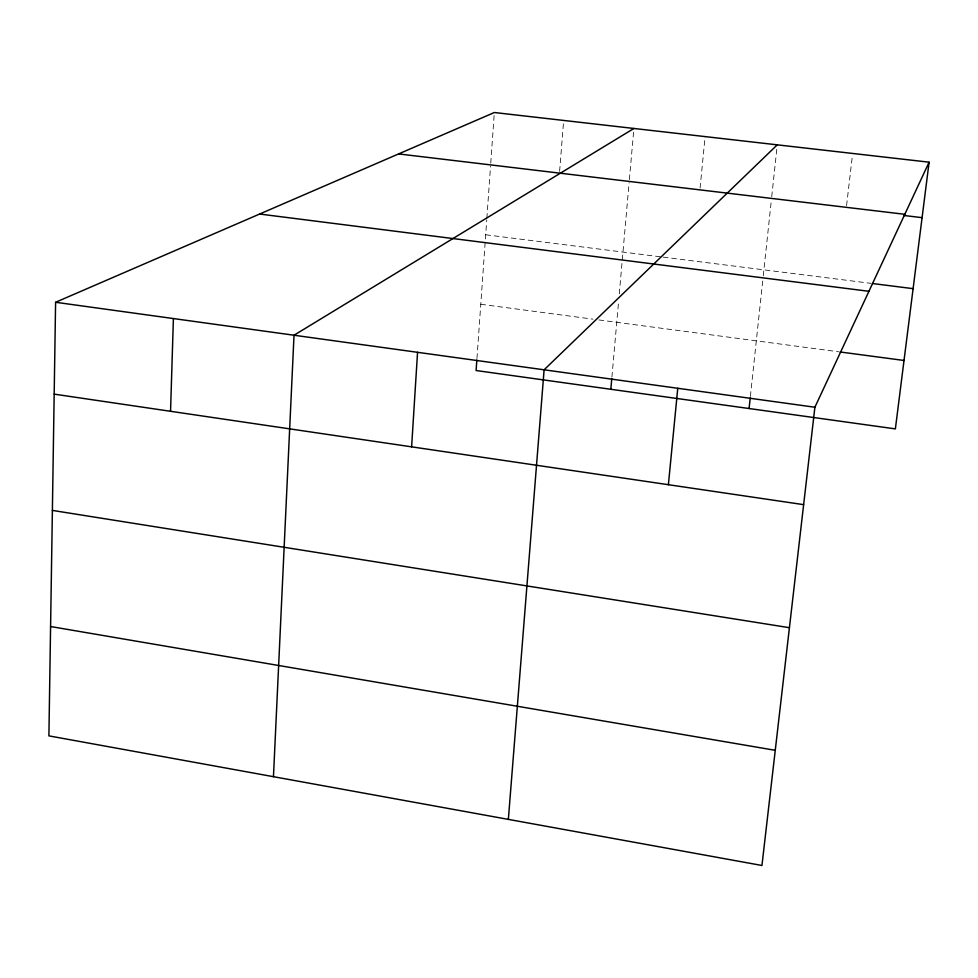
<?xml version="1.0" encoding="UTF-8"?>
<svg xmlns="http://www.w3.org/2000/svg" width="978" height="978" viewBox="0 0 978 978"><rect width="100%" height="100%" fill="white"/><g stroke="black" fill="none" stroke-linecap="round" stroke-linejoin="round"><path stroke-width="0.73" stroke-dasharray="4.89 3.67" d="M476.958 358.474L486.751 219.854M486.848 218.351L490.54 166.126M490.748 163.143L494.33 112.519M559.612 171.346L563.536 121.932M611.91 377.105L618.609 301.395M619.27 293.926L629.111 182.666M629.38 179.659L633.634 131.48M700.077 188.082L705.101 136.59M750.37 396.493L763.097 277.397M763.256 275.882L771.251 201.15M771.728 196.7L777.265 144.842M846.569 205.612L852.474 154.94M485.699 234.769L661.69 256.957M663.182 257.141L871.043 283.351M480.785 304.256L592.949 319.158M598.903 319.94L838.586 351.774"/><path stroke-width="1.47" d="M55.599 302.275L48.9 735.872L761.948 865.481L814.894 407.239L929.1 162.189L494.33 112.519L55.599 302.275L814.894 407.239M170.551 411.298L173.399 318.559M273.461 776.691L294.023 335.234L633.903 128.46M411.616 446.836L417.557 352.312M476.848 359.977L476.103 370.528L895.371 428.89L929.1 162.189M508.352 819.381L544.11 369.806L777.265 144.842M610.822 389.281L611.776 378.62M668.39 484.709L677.766 388.29M749.087 408.523L750.212 397.997M398.608 153.925L904.809 214.304M903.88 215.478L922.083 217.654M872.547 283.534L913.11 288.657M259.622 214.035L868.929 291.297M840.078 351.97L904.027 360.466M54.181 394.134L803.635 504.648M52.384 510.406L789.417 627.693M50.587 626.531L775.261 750.309"/></g></svg>
